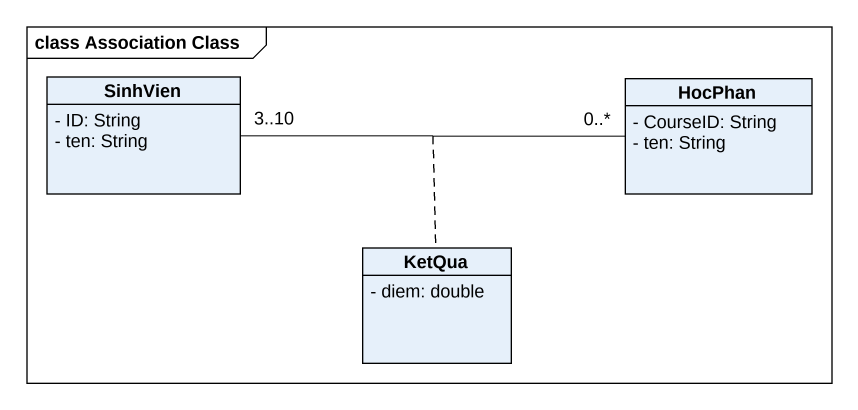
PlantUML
@startuml
mainframe class Association Class
hide circle
hide empty members
skinparam classAttributeIconSize 0
class SinhVien {
  - ID: String
  - ten: String
}
class HocPhan {
  - CourseID: String
  - ten: String
}
class KetQua {
  - diem: double
}
SinhVien "3..10" -right- "0..*" HocPhan
(SinhVien, HocPhan) .. KetQua
@enduml
